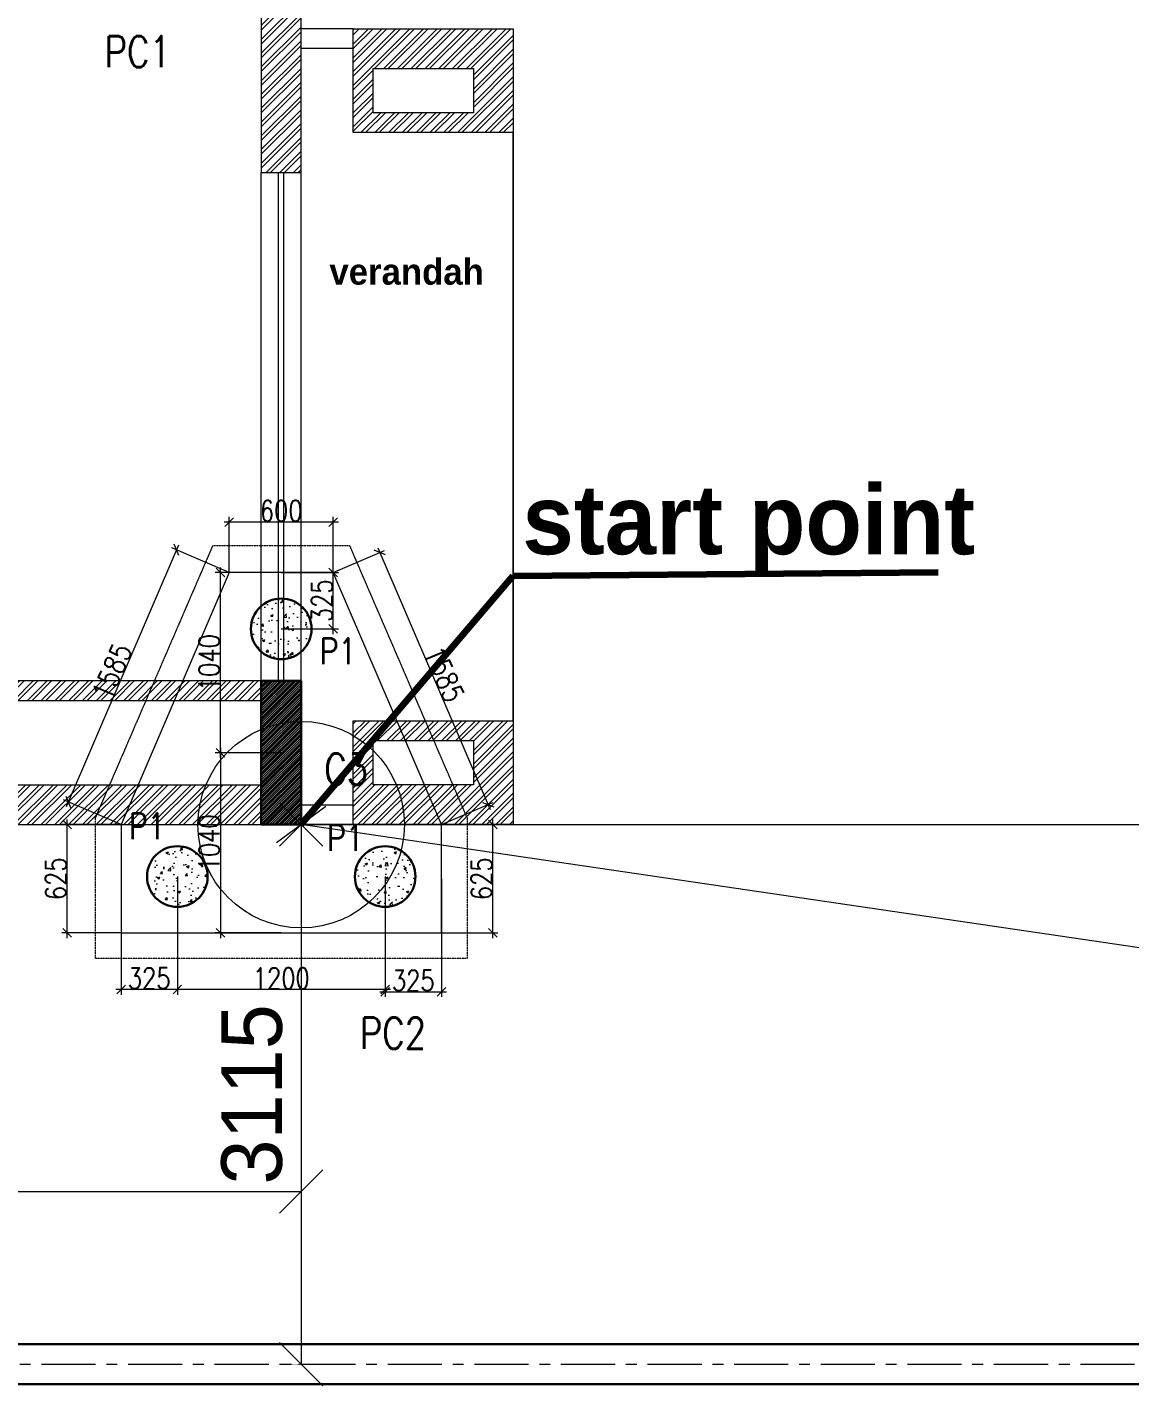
# Model space of a CAD drawing. Header units: metres. Extents: x 5205117 to 5948571, y 646915 to 1143748.
# Drawn here: x 5629688 to 5636055, y 790800 to 798644 of the extents above; entities that cross this region are included whole.
import ezdxf

# ---------------------------------------------------------------- set-up
doc = ezdxf.new("R2010")
doc.units = ezdxf.units.M
doc.header["$MEASUREMENT"] = 0
doc.header["$PDMODE"] = 35
doc.header["$PDSIZE"] = 10
for name, pattern in [('CENTER', [2, 1.25, -0.25, 0.25, -0.25]), ('DASHED', [0.75, 0.5, -0.25]), ('DOT2', [0.125, 0, -0.125]), ('HIDDEN', [0.375, 0.25, -0.125])]:
    doc.linetypes.add(name, pattern=pattern)
doc.layers.get('0').update_dxf_attribs({"color": 1, "linetype": 'DASHED', "lineweight": 30})
for name, color, linetype, lineweight in [('A-Center line', 1, 'CENTER', 9), ('dim start point', 10, 'Continuous', 0), ('plot 5', 7, 'Continuous', 30), ('S-COLUMN & WALL', 5, 'Continuous', 30), ('S-COLUMN_H', 250, 'Continuous', 0), ('S-FOUND-EXCAVATION', 253, 'HIDDEN', 0), ('S-FOUND-FOOTING', 7, 'Continuous', 15), ('S-PILE', 96, 'Continuous', 30), ('S-TEXT', 7, 'Continuous', 0), ('S-TEXT COL.', 1, 'Continuous', 0), ('S-TEXT PILE', 7, 'Continuous', 0)]:
    doc.layers.add(name, color=color, linetype=linetype, lineweight=lineweight)
doc.layers.add('A-GF', color=8, linetype='Continuous', lineweight=0, transparency=0.5)
doc.styles.add('C-ROOM', font='arial.ttf')
doc.styles.add('CENTURY GOTHIC', font='GOTHIC.TTF')
doc.styles.add('MtXpl_Century_Gothic', font='GOTHICB.TTF')
doc.styles.add('SETU 1', font='romans.shx', dxfattribs={"width": 0.8})
doc.styles.get("Standard").update_dxf_attribs({"font": 'GOTHIC.TTF'})
doc.dimstyles.new('A-DIM 100', dxfattribs={"dimscale": 100, "dimtxt": 2.5, "dimasz": 1.5, "dimexe": 1, "dimexo": 1, "dimgap": 0.5, "dimtad": 1, "dimdec": 0, "dimrnd": 5, "dimzin": 3, "dimdsep": 46, "dimtxsty": 'C-ROOM', "dimblk1": 'ARCHTICK', "dimblk2": 'ARCHTICK', "dimsah": 1, "dimcen": 1.5, "dimdle": 1, "dimclrd": 256, "dimclre": 256, "dimclrt": 256, "dimadec": 0, "dimazin": 0, "dimtfac": 0.6, "dimtdec": 0, "dimtofl": 0, "dimtmove": 1, "dimatfit": 3, "dimfxl": 1, "dimtolj": 1, "dimtzin": 0, "dimlwd": -1, "dimlwe": -1, "dimarcsym": 0})
doc.dimstyles.get("Standard").update_dxf_attribs({"dimtxt": 2, "dimasz": 1, "dimexe": 0, "dimexo": 0, "dimgap": 0.1, "dimtad": 1, "dimdsep": 46, "dimtxsty": 'Standard', "dimblk": 'OBLIQUE', "dimcen": 0.1, "dimclrd": 256, "dimclre": 256, "dimclrt": 256, "dimadec": 0, "dimazin": 0, "dimtfac": 1, "dimtofl": 0, "dimtmove": 1, "dimatfit": 2, "dimldrblk": 'OPEN90', "dimfxl": 1, "dimtolj": 1, "dimtzin": 0, "dimlwd": -1, "dimlwe": -1, "dimarcsym": 0})

# ---------------------------------------------------------------- blocks, each defined once
blk = doc.blocks.new('P2')
at = {"layer": 'S-PILE', "lineweight": 0}
h = blk.add_hatch(dxfattribs=at)
h.set_pattern_fill('AR-CONC', color=256, scale=20)
h.set_pattern_definition([(49.99999999999999, (0, 0), (143.4520365201507, -12.55042699651902), [15, -165]), (355, (0, 0), (-27.7502667226, 150.4384267400024), [12, -132]), (100.45144446, (11.9543362, -1.0458688), (115.7017693454224, 137.8879981937259), [12.7480384, -140.2284224]), (46.18420000000001, (0, 40), (213.4482661343145, -33.10385615861531), [22.5, -247.5]), (96.63563549, (17.787349, 37.2413386), (186.9323891348457, 194.8237201549101), [19.1220684, -210.342752]), (351.1841639899999, (0, 40), (186.9323890109546, 194.823720053998), [18, -198.0000002]), (21, (20, 30), (119.3814104236923, -80.52377813306776), [15, -165]), (326.0000000000001, (20, 30), (48.66306638431634, 145.0300090093706), [12, -132]), (71.45144474, (29.9484508, 23.2896852), (168.0444753459942, 64.50623056127077), [12.748038, -140.2284224]), (37.50000000000001, (0, 0), (2.431971063458134, 66.5787707662623), [0, -130.4, 0, -134, 0, -132.5]), (7.499999999999999, (0, 0), (52.61390748842972, 78.88234237647205), [0, -76.39999999999999, 0, -127.4, 0, -50.5]), (327.5, (-44.6, 0), (106.7644872344818, -4.510974346875951), [0, -50, 0, -156, 0, -207]), (317.5, (-64.6, 0), (116.6372338684772, 20.02099646646354), [0, -65, 0, -103.6, 0, -147])])
edge = h.paths.add_edge_path()
edge.add_arc((0, 0), 175, 0, 360)
at = {"layer": 'S-PILE'}
blk.add_circle((0, 0), 175, dxfattribs=at)
blk = doc.blocks.new('_Oblique')
at = {"color": 0, "linetype": 'ByBlock', "lineweight": -2}
blk.add_line((-0.5, -0.5), (0.5, 0.5), dxfattribs=at)
blk = doc.blocks.new('*D700')
at = {"layer": 'Defpoints', "color": 0, "transparency": 16777216}
for p in [(5630855.129804613, 795495.2669241324), (5629925.324288145, 794171.0484765598), (5630230.129791318, 794040.1305458557)]:
    blk.add_point(p, dxfattribs=at)
at = {"layer": 'S-TEXT', "transparency": 16777216}
blk.add_line((5630562.163803978, 795653.7497995973), (5629913.484785607, 794143.4835317989), dxfattribs=at)
at = {"layer": 'S-TEXT', "color": 9, "transparency": 16777216}
for p, q in [((5630855.129804613, 795495.2669241324), (5630522.759356679, 795638.0243573729)), ((5630230.129791318, 794040.1305458557), (5629897.759343384, 794182.8879790967))]:
    blk.add_line(p, q, dxfattribs=at)
at = {"layer": 'S-TEXT', "transparency": 16777216, "xscale": 50, "yscale": 50, "zscale": 50}
for p, rotation in [((5630550.32430144, 795626.184854836), 66.75584747841552), ((5629925.324288145, 794171.0484765598), 246.7558474784155)]:
    blk.add_blockref('_Oblique', p, dxfattribs=dict(at, rotation=rotation))
at = {"layer": 'S-TEXT', "color": 0, "lineweight": 0, "transparency": 16777216, "insert": (5630178.10024781, 794924.2689211946), "char_height": 120, "attachment_point": 5, "rotation": 66.75584747841549, "style": 'SETU 1'}
blk.add_mtext('\\A1;1585', dxfattribs=at)
blk = doc.blocks.new('*D701')
at = {"layer": 'Defpoints', "color": 0, "transparency": 16777216}
for p in [(5631455.129804613, 795495.2669241328), (5632349.618221135, 794155.8793289722), (5632080.129791317, 794040.130545856)]:
    blk.add_point(p, dxfattribs=at)
at = {"layer": 'S-TEXT', "color": 9, "transparency": 16777216}
for p, q in [((5631455.129804613, 795495.2669241328), (5631752.183179375, 795622.8552093601)), ((5632080.129791317, 794040.130545856), (5632377.183166079, 794167.7188310837))]:
    blk.add_line(p, q, dxfattribs=at)
at = {"layer": 'S-TEXT', "transparency": 16777216}
blk.add_line((5631712.778732318, 795638.5806521922), (5632361.457723246, 794128.3143840285), dxfattribs=at)
at = {"layer": 'S-TEXT', "transparency": 16777216, "xscale": 50, "yscale": 50, "zscale": 50}
for p, rotation in [((5631724.61823443, 795611.0157072486), 113.2441516376042), ((5632349.618221135, 794155.8793289722), 293.2441516376043)]:
    blk.add_blockref('_Oblique', p, dxfattribs=dict(at, rotation=rotation))
at = {"layer": 'S-TEXT', "color": 0, "lineweight": 0, "transparency": 16777216, "insert": (5632096.842275161, 794909.0997726847), "char_height": 120, "attachment_point": 5, "rotation": 293.2441516376042, "style": 'SETU 1'}
blk.add_mtext('\\A1;1585', dxfattribs=at)
blk = doc.blocks.new('*D702')
at = {"layer": 'Defpoints', "color": 0, "transparency": 16777216}
for p in [(5630855.129804614, 795787.3277162912), (5630855.129804614, 795495.2669241325), (5631455.129804613, 795495.2669241325)]:
    blk.add_point(p, dxfattribs=at)
at = {"layer": 'S-TEXT', "transparency": 16777216}
blk.add_line((5631485.129804613, 795787.3277162912), (5630825.129804614, 795787.3277162912), dxfattribs=at)
at = {"layer": 'S-TEXT', "color": 9, "transparency": 16777216}
for p, q in [((5630855.129804614, 795495.2669241325), (5630855.129804614, 795817.3277162912)), ((5631455.129804613, 795495.2669241325), (5631455.129804613, 795817.3277162912))]:
    blk.add_line(p, q, dxfattribs=at)
at = {"layer": 'S-TEXT', "transparency": 16777216, "xscale": 50, "yscale": 50, "zscale": 50, "rotation": 180}
blk.add_blockref('_Oblique', (5630855.129804614, 795787.3277162912), dxfattribs=at)
at = {"layer": 'S-TEXT', "transparency": 16777216, "xscale": 50, "yscale": 50, "zscale": 50}
blk.add_blockref('_Oblique', (5631455.129804613, 795787.3277162912), dxfattribs=at)
at = {"layer": 'S-TEXT', "color": 0, "lineweight": 0, "transparency": 16777216, "insert": (5631155.129804613, 795852.3277162912), "char_height": 120, "attachment_point": 5, "style": 'SETU 1'}
blk.add_mtext('\\A1;600', dxfattribs=at)
blk = doc.blocks.new('*D652')
at = {"layer": 'Defpoints', "color": 0, "transparency": 16777216}
for p in [(5630555.129799467, 793740.266924133), (5631755.129799467, 793740.2669241325), (5630555.129799467, 793087.9273610696)]:
    blk.add_point(p, dxfattribs=at)
at = {"layer": 'S-TEXT', "color": 9, "transparency": 16777216}
for p, q in [((5630555.129799467, 793740.266924133), (5630555.129799467, 793057.9273610696)), ((5631755.129799467, 793740.2669241325), (5631755.129799467, 793057.9273610691))]:
    blk.add_line(p, q, dxfattribs=at)
at = {"layer": 'S-TEXT', "transparency": 16777216}
blk.add_line((5631785.129799467, 793087.9273610691), (5630525.129799467, 793087.9273610697), dxfattribs=at)
at = {"layer": 'S-TEXT', "transparency": 16777216, "xscale": 50, "yscale": 50, "zscale": 50}
for p, rotation in [((5630555.129799467, 793087.9273610696), 179.9999999999777), ((5631755.129799467, 793087.9273610691), 359.9999999999778)]:
    blk.add_blockref('_Oblique', p, dxfattribs=dict(at, rotation=rotation))
at = {"layer": 'S-TEXT', "color": 0, "lineweight": 0, "transparency": 16777216, "insert": (5631155.129799467, 793152.9273610694), "char_height": 120, "attachment_point": 5, "style": 'SETU 1'}
blk.add_mtext('\\A1;1200', dxfattribs=at)
blk = doc.blocks.new('*D703')
at = {"layer": 'Defpoints', "color": 0, "transparency": 16777216}
for p in [(5632080.129791319, 794040.1305458568), (5632376.445103521, 794040.1305458568), (5632080.129791319, 793415.1304975617)]:
    blk.add_point(p, dxfattribs=at)
at = {"layer": 'S-TEXT', "transparency": 16777216}
blk.add_line((5632376.445103521, 793385.1304975617), (5632376.445103521, 794070.1305458568), dxfattribs=at)
at = {"layer": 'S-TEXT', "color": 9, "transparency": 16777216}
for p, q in [((5632080.129791319, 794040.1305458568), (5632406.445103521, 794040.1305458568)), ((5632080.129791319, 793415.1304975617), (5632406.445103521, 793415.1304975617))]:
    blk.add_line(p, q, dxfattribs=at)
at = {"layer": 'S-TEXT', "transparency": 16777216, "xscale": 50, "yscale": 50, "zscale": 50}
for p, rotation in [((5632376.445103521, 794040.1305458568), 90), ((5632376.445103521, 793415.1304975617), 270)]:
    blk.add_blockref('_Oblique', p, dxfattribs=dict(at, rotation=rotation))
at = {"layer": 'S-TEXT', "color": 0, "lineweight": 0, "transparency": 16777216, "insert": (5632311.44510352, 793727.6305217074), "char_height": 120, "attachment_point": 5, "rotation": 90, "style": 'SETU 1'}
blk.add_mtext('\\A1;625', dxfattribs=at)
blk = doc.blocks.new('*D704')
at = {"layer": 'Defpoints', "color": 0, "transparency": 16777216}
for p in [(5629918.849317404, 794040.1305458568), (5630230.129791319, 794040.1305458568), (5630230.129791319, 793415.1304975617)]:
    blk.add_point(p, dxfattribs=at)
at = {"layer": 'S-TEXT', "transparency": 16777216}
blk.add_line((5629918.849317404, 793385.1304975617), (5629918.849317404, 794070.1305458568), dxfattribs=at)
at = {"layer": 'S-TEXT', "color": 9, "transparency": 16777216}
for p, q in [((5630230.129791319, 794040.1305458568), (5629888.849317404, 794040.1305458568)), ((5630230.129791319, 793415.1304975617), (5629888.849317404, 793415.1304975617))]:
    blk.add_line(p, q, dxfattribs=at)
at = {"layer": 'S-TEXT', "transparency": 16777216, "xscale": 50, "yscale": 50, "zscale": 50}
for p, rotation in [((5629918.849317404, 794040.1305458568), 90), ((5629918.849317404, 793415.1304975617), 270)]:
    blk.add_blockref('_Oblique', p, dxfattribs=dict(at, rotation=rotation))
at = {"layer": 'S-TEXT', "color": 0, "lineweight": 0, "transparency": 16777216, "insert": (5629853.849317404, 793727.6305217074), "char_height": 120, "attachment_point": 5, "rotation": 90, "style": 'SETU 1'}
blk.add_mtext('\\A1;625', dxfattribs=at)
blk = doc.blocks.new('*D705')
at = {"layer": 'Defpoints', "color": 0, "transparency": 16777216}
for p in [(5631155.129804613, 794455.266924133), (5630804.452125562, 793415.1304975617), (5631155.129791319, 793415.1304975617)]:
    blk.add_point(p, dxfattribs=at)
at = {"layer": 'S-TEXT', "color": 9, "transparency": 16777216}
for p, q in [((5631155.129804613, 794455.266924133), (5630774.452125562, 794455.266924133)), ((5631155.129791319, 793415.1304975617), (5630774.452125562, 793415.1304975617))]:
    blk.add_line(p, q, dxfattribs=at)
at = {"layer": 'S-TEXT', "transparency": 16777216}
blk.add_line((5630804.452125562, 794485.266924133), (5630804.452125562, 793385.1304975617), dxfattribs=at)
at = {"layer": 'S-TEXT', "transparency": 16777216, "xscale": 50, "yscale": 50, "zscale": 50}
for p, rotation in [((5630804.452125562, 794455.266924133), 90), ((5630804.452125562, 793415.1304975617), 270)]:
    blk.add_blockref('_Oblique', p, dxfattribs=dict(at, rotation=rotation))
at = {"layer": 'S-TEXT', "color": 0, "lineweight": 0, "transparency": 16777216, "insert": (5630739.452125561, 793935.1987108454), "char_height": 120, "attachment_point": 5, "rotation": 90, "style": 'SETU 1'}
blk.add_mtext('\\A1;1040', dxfattribs=at)
blk = doc.blocks.new('*D706')
at = {"layer": 'Defpoints', "color": 0, "transparency": 16777216}
for p in [(5630804.452125561, 795495.266924133), (5631155.129804615, 795495.266924133), (5631155.129804613, 794455.266924133)]:
    blk.add_point(p, dxfattribs=at)
at = {"layer": 'S-TEXT', "color": 9, "transparency": 16777216}
for p, q in [((5631155.129804615, 795495.266924133), (5630774.452125561, 795495.266924133)), ((5631155.129804613, 794455.266924133), (5630774.452125561, 794455.266924133))]:
    blk.add_line(p, q, dxfattribs=at)
at = {"layer": 'S-TEXT', "transparency": 16777216}
blk.add_line((5630804.452125561, 794425.266924133), (5630804.452125561, 795525.266924133), dxfattribs=at)
at = {"layer": 'S-TEXT', "transparency": 16777216, "xscale": 50, "yscale": 50, "zscale": 50}
for p, rotation in [((5630804.452125561, 795495.266924133), 90), ((5630804.452125561, 794455.266924133), 270)]:
    blk.add_blockref('_Oblique', p, dxfattribs=dict(at, rotation=rotation))
at = {"layer": 'S-TEXT', "color": 0, "lineweight": 0, "transparency": 16777216, "insert": (5630739.45212556, 794975.2669241311), "char_height": 120, "attachment_point": 5, "rotation": 90, "style": 'SETU 1'}
blk.add_mtext('\\A1;1040', dxfattribs=at)
blk = doc.blocks.new('*D653')
at = {"layer": 'Defpoints', "color": 0, "transparency": 16777216}
for p in [(5631755.129799467, 793740.2669241325), (5632080.129791318, 793727.7726075663), (5632080.129791318, 793075.4330445062)]:
    blk.add_point(p, dxfattribs=at)
at = {"layer": 'S-TEXT', "color": 9, "transparency": 16777216}
for p, q in [((5631755.129799467, 793740.2669241325), (5631755.129799467, 793045.4330445062)), ((5632080.129791318, 793727.7726075663), (5632080.129791318, 793045.4330445062))]:
    blk.add_line(p, q, dxfattribs=at)
at = {"layer": 'S-TEXT', "transparency": 16777216}
blk.add_line((5631725.129799467, 793075.4330445062), (5632110.129791318, 793075.4330445062), dxfattribs=at)
at = {"layer": 'S-TEXT', "transparency": 16777216, "xscale": 50, "yscale": 50, "zscale": 50, "rotation": 180}
blk.add_blockref('_Oblique', (5631755.129799467, 793075.4330445062), dxfattribs=at)
at = {"layer": 'S-TEXT', "transparency": 16777216, "xscale": 50, "yscale": 50, "zscale": 50}
blk.add_blockref('_Oblique', (5632080.129791318, 793075.4330445062), dxfattribs=at)
at = {"layer": 'S-TEXT', "color": 0, "lineweight": 0, "transparency": 16777216, "insert": (5631917.629795392, 793140.4330445062), "char_height": 120, "attachment_point": 5, "style": 'SETU 1'}
blk.add_mtext('\\A1;325', dxfattribs=at)
blk = doc.blocks.new('*D641')
at = {"layer": 'Defpoints', "color": 0, "transparency": 16777216}
for p in [(5630230.12981791, 793740.2669241325), (5630555.129809761, 793740.2669241325), (5630230.12981791, 793087.9273610752)]:
    blk.add_point(p, dxfattribs=at)
at = {"layer": 'S-TEXT', "color": 9, "transparency": 16777216}
for p, q in [((5630230.12981791, 793740.2669241325), (5630230.12981791, 793057.9273610752)), ((5630555.129809761, 793740.2669241325), (5630555.129809761, 793057.9273610752))]:
    blk.add_line(p, q, dxfattribs=at)
at = {"layer": 'S-TEXT', "transparency": 16777216}
blk.add_line((5630585.129809761, 793087.9273610752), (5630200.12981791, 793087.9273610752), dxfattribs=at)
at = {"layer": 'S-TEXT', "transparency": 16777216, "xscale": 50, "yscale": 50, "zscale": 50, "rotation": 180}
blk.add_blockref('_Oblique', (5630230.12981791, 793087.9273610752), dxfattribs=at)
at = {"layer": 'S-TEXT', "transparency": 16777216, "xscale": 50, "yscale": 50, "zscale": 50}
blk.add_blockref('_Oblique', (5630555.129809761, 793087.9273610752), dxfattribs=at)
at = {"layer": 'S-TEXT', "color": 0, "lineweight": 0, "transparency": 16777216, "insert": (5630392.629813836, 793152.9273610752), "char_height": 120, "attachment_point": 5, "style": 'SETU 1'}
blk.add_mtext('\\A1;325', dxfattribs=at)
blk = doc.blocks.new('*D654')
at = {"layer": 'Defpoints', "color": 0, "transparency": 16777216}
for p in [(5631155.129804616, 795495.266924133), (5631455.129804613, 795495.266924133), (5631155.129804615, 795170.266924133)]:
    blk.add_point(p, dxfattribs=at)
at = {"layer": 'S-TEXT', "color": 9, "transparency": 16777216}
for p, q in [((5631155.129804616, 795495.266924133), (5631485.129804613, 795495.266924133)), ((5631155.129804615, 795170.266924133), (5631485.129804613, 795170.266924133))]:
    blk.add_line(p, q, dxfattribs=at)
at = {"layer": 'S-TEXT', "transparency": 16777216}
blk.add_line((5631455.129804613, 795140.266924133), (5631455.129804613, 795525.266924133), dxfattribs=at)
at = {"layer": 'S-TEXT', "transparency": 16777216, "xscale": 50, "yscale": 50, "zscale": 50}
for p, rotation in [((5631455.129804613, 795495.266924133), 90), ((5631455.129804613, 795170.266924133), 270)]:
    blk.add_blockref('_Oblique', p, dxfattribs=dict(at, rotation=rotation))
at = {"layer": 'S-TEXT', "color": 0, "lineweight": 0, "transparency": 16777216, "insert": (5631390.129804612, 795332.7669241311), "char_height": 120, "attachment_point": 5, "rotation": 90, "style": 'SETU 1'}
blk.add_mtext('\\A1;325', dxfattribs=at)
blk = doc.blocks.new('*D710')
at = {"layer": 'Defpoints', "color": 0, "ltscale": 5, "transparency": 16777216}
for p in [(5631270.129804613, 794040.2669088678), (5631270.129804613, 794040.2669088678), (5652458.086503497, 790925.2669088679)]:
    blk.add_point(p, dxfattribs=at)
at = {"layer": 'dim start point', "color": 1, "ltscale": 5, "transparency": 16777216}
blk.add_line((5652458.086503497, 790925.2669088679), (5631270.129804613, 794040.2669088678), dxfattribs=at)
at = {"layer": 'dim start point', "color": 1, "ltscale": 5, "transparency": 16777216, "xscale": 250, "yscale": 250, "zscale": 250}
for p, rotation in [((5631270.129804613, 794040.2669088678), 171.6364325559387), ((5652458.086503497, 790925.2669088679), 351.6364325559387)]:
    blk.add_blockref('_Oblique', p, dxfattribs=dict(at, rotation=rotation))
at = {"layer": 'dim start point', "color": 1, "ltscale": 5, "transparency": 16777216, "insert": (5641905.388499926, 792763.552199667), "char_height": 350, "attachment_point": 5, "rotation": 351.6364325559387}
blk.add_mtext('\\A1;21416', dxfattribs=at)
blk = doc.blocks.new('_Open90')
at = {"color": 0, "linetype": 'ByBlock', "lineweight": -2}
for p, q in [((-0.5, 0.5), (0, 0)), ((0, 0), (-1, 0)), ((0, 0), (-0.5, -0.5))]:
    blk.add_line(p, q, dxfattribs=at)
blk = doc.blocks.new('*D711')
at = {"layer": 'Defpoints', "color": 0, "ltscale": 5, "transparency": 16777216}
for p in [(5631270.129804613, 794155.2669088679), (5652458.086503496, 794155.266908875), (5652458.086503496, 794040.2669088679)]:
    blk.add_point(p, dxfattribs=at)
at = {"layer": 'dim start point', "linetype": 'DOT2', "ltscale": 5, "transparency": 16777216}
for p, q in [((5631270.129804613, 794155.2669088679), (5631270.129804613, 794040.2669088679)), ((5652458.086503496, 794155.266908875), (5652458.086503496, 794040.2669088679))]:
    blk.add_line(p, q, dxfattribs=at)
at = {"layer": 'dim start point', "color": 1, "ltscale": 5, "transparency": 16777216}
blk.add_line((5631270.129804613, 794040.2669088679), (5652458.086503496, 794040.2669088679), dxfattribs=at)
at = {"layer": 'dim start point', "color": 1, "ltscale": 5, "transparency": 16777216, "xscale": 250, "yscale": 250, "zscale": 250, "rotation": 180}
blk.add_blockref('_Oblique', (5631270.129804613, 794040.2669088679), dxfattribs=at)
at = {"layer": 'dim start point', "color": 1, "ltscale": 5, "transparency": 16777216, "xscale": 250, "yscale": 250, "zscale": 250}
blk.add_blockref('_Oblique', (5652458.086503496, 794040.2669088679), dxfattribs=at)
at = {"layer": 'dim start point', "color": 1, "ltscale": 5, "transparency": 16777216, "insert": (5641864.108154055, 794324.0704438781), "char_height": 350, "attachment_point": 5}
blk.add_mtext('\\A1;21188', dxfattribs=at)
blk = doc.blocks.new('*D712')
at = {"layer": 'Defpoints', "color": 0, "ltscale": 5, "transparency": 16777216}
for p in [(5631155.129804615, 794040.2669088683), (5631155.129804615, 790925.2669088684), (5631270.129804616, 790925.2669088684)]:
    blk.add_point(p, dxfattribs=at)
at = {"layer": 'dim start point', "linetype": 'DOT2', "ltscale": 5, "transparency": 16777216}
for p, q in [((5631155.129804615, 794040.2669088683), (5631270.129804616, 794040.2669088683)), ((5631155.129804615, 790925.2669088684), (5631270.129804616, 790925.2669088684))]:
    blk.add_line(p, q, dxfattribs=at)
at = {"layer": 'dim start point', "color": 1, "ltscale": 5, "transparency": 16777216}
blk.add_line((5631270.129804616, 794040.2669088683), (5631270.129804616, 790925.2669088684), dxfattribs=at)
at = {"layer": 'dim start point', "color": 1, "ltscale": 5, "transparency": 16777216, "xscale": 250, "yscale": 250, "zscale": 250}
for p, rotation in [((5631270.129804616, 794040.2669088683), 90), ((5631270.129804616, 790925.2669088684), 270)]:
    blk.add_blockref('_Oblique', p, dxfattribs=dict(at, rotation=rotation))
at = {"layer": 'dim start point', "color": 1, "ltscale": 5, "transparency": 16777216, "insert": (5630986.326269605, 792482.7669088665), "char_height": 350, "attachment_point": 5, "rotation": 90}
blk.add_mtext('\\A1;3115', dxfattribs=at)
blk = doc.blocks.new('*D722')
at = {"layer": 'Defpoints', "color": 0, "ltscale": 5, "transparency": 16777216}
for p in [(5631270.129804616, 792363.9816105036), (5613055.129804617, 792140.1274397526), (5631270.129804616, 791922.4597253754)]:
    blk.add_point(p, dxfattribs=at)
at = {"layer": 'dim start point', "linetype": 'DOT2', "ltscale": 5, "transparency": 16777216}
for p, q in [((5631270.129804616, 792363.9816105036), (5631270.129804616, 791922.4597253754)), ((5613055.129804617, 792140.1274397526), (5613055.129804617, 791922.4597253754))]:
    blk.add_line(p, q, dxfattribs=at)
at = {"layer": 'dim start point', "color": 1, "ltscale": 5, "transparency": 16777216}
blk.add_line((5613055.129804617, 791922.4597253754), (5631270.129804616, 791922.4597253754), dxfattribs=at)
at = {"layer": 'dim start point', "color": 1, "ltscale": 5, "transparency": 16777216, "xscale": 250, "yscale": 250, "zscale": 250, "rotation": 180}
blk.add_blockref('_Oblique', (5613055.129804617, 791922.4597253754), dxfattribs=at)
at = {"layer": 'dim start point', "color": 1, "ltscale": 5, "transparency": 16777216, "xscale": 250, "yscale": 250, "zscale": 250}
blk.add_blockref('_Oblique', (5631270.129804616, 791922.4597253754), dxfattribs=at)
at = {"layer": 'dim start point', "color": 1, "ltscale": 5, "transparency": 16777216, "insert": (5622162.629804617, 792206.2632603856), "char_height": 350, "attachment_point": 5}
blk.add_mtext('\\A1;18215', dxfattribs=at)

msp = doc.modelspace()

# ---------------------------------------------------------------- hatches: boundary and pattern name
at = {"layer": 'A-GF', "ltscale": 5}
h = msp.add_hatch(dxfattribs=at)
h.set_pattern_fill('ANSI32', color=256, scale=150)
h.set_pattern_definition([(45.00000000000003, (2167256.310370587, 417492.5538068599), (-39.77475644174334, 39.77475644174326), []), (45.00000000000003, (2167282.826874837, 417492.5538068599), (-39.77475644174334, 39.77475644174326), [])])
h.paths.add_polyline_path([(5618810.129804613, 794270.2669088679), (5618810.129804613, 798860.2669088679), (5618580.129804613, 798860.2669088679), (5618580.129804613, 796260.2669088679), (5614885.129804613, 796260.2669088679), (5614885.129804613, 796145.2669088679), (5617450.129804613, 796145.2669088679), (5617450.129804613, 796030.2669088679), (5618580.129804613, 796030.266908868), (5618580.129804613, 794270.2669088679), (5617680.129804613, 794270.2669088679), (5617680.129804613, 794880.2669088679), (5617450.129804613, 794880.2669088679), (5617450.129804613, 794270.2669088679), (5615000.129804613, 794270.2669088679), (5615000.129804613, 795295.2669088679), (5614885.129804613, 795295.2669088679), (5614885.129804613, 794270.2669088679), (5613285.129804613, 794270.2669088679), (5613285.129804613, 796145.2669088679), (5613885.129804613, 796145.2669088679), (5613885.129804613, 796260.2669088679), (5613055.129804613, 796260.2669088679), (5613055.129804613, 794040.2669088679), (5621890.129804613, 794040.2669088679), (5621890.129804613, 798335.2669088679), (5621660.129804613, 798335.2669088679), (5621660.129804613, 794270.2669088679)])
h.paths.add_polyline_path([(5631040.129804613, 794755.2669088679), (5628120.129804613, 794755.2669088679), (5628120.129804613, 794270.2669088679), (5631040.129804613, 794270.2669088679)], flags=16)
h.paths.add_polyline_path([(5627890.129804613, 794040.2669088679), (5631270.129804613, 794040.2669088679), (5631270.129804613, 794870.2669088679), (5627890.129804613, 794870.2669088679)])
h.paths.add_polyline_path([(5632265.129804613, 794525.2669088679), (5632265.129804613, 794270.2669088679), (5631685.129804613, 794270.2669088679), (5631685.129804613, 794525.2669088679)], flags=16)
h.paths.add_polyline_path([(5631570.129804613, 794040.2669088679), (5631570.129804613, 794640.2669088679), (5632495.129804613, 794640.2669088679), (5632495.129804613, 794040.2669088679)])
h.paths.add_polyline_path([(5631685.129804613, 798150.2669088679), (5631685.129804613, 798405.2669088679), (5632265.129804613, 798405.2669088679), (5632265.129804613, 798150.2669088679)], flags=16)
h.paths.add_polyline_path([(5632495.129804613, 798635.2669088679), (5632495.129804613, 798035.2669088679), (5631570.129804613, 798035.2669088679), (5631570.129804613, 798635.2669088679)], flags=17)
h.paths.add_polyline_path([(5631040.129804613, 800090.2669088679), (5631040.129804613, 797805.2669088679), (5631270.129804613, 797805.2669088679), (5631270.129804613, 799860.2669088679), (5634225.129804613, 799860.2669088679), (5634225.129804613, 800460.2669088679), (5633510.129804613, 800460.2669088679), (5633510.129804613, 800090.2669088679)])
h.paths.add_polyline_path([(5633995.129804613, 800345.2669088679), (5633625.129804613, 800345.2669088679), (5633625.129804613, 800090.2669088679), (5633995.129804613, 800090.2669088679)], flags=16)
h.paths.add_polyline_path([(5629720.129804613, 803910.2669088679), (5629720.12980461, 805840.2669088676), (5629835.12980461, 805840.2669088676), (5629835.129804613, 804025.2669088679), (5631880.129804613, 804025.2669088679), (5631880.129804613, 805940.2669088679), (5631995.129804613, 805940.2669088679), (5631995.129804613, 805365.2669088679), (5633995.129804613, 805365.2669088679), (5633995.129804613, 806740.2669088679), (5631157.629804613, 806740.2669088679), (5631157.629804613, 806970.2669088679), (5634225.129804613, 806970.2669088679), (5634225.129804613, 803540.2669088676), (5633510.129804613, 803540.2669088676), (5633510.129804613, 803910.2669088679), (5632795.129804613, 803910.2669088679), (5632795.129804613, 804025.2669088679), (5633995.129804613, 804025.2669088679), (5633995.129804613, 805250.2669088679), (5631995.129804613, 805250.2669088679), (5631995.129804613, 803910.2669088679)])
h.paths.add_polyline_path([(5633995.129804613, 803655.2669088676), (5633625.129804613, 803655.2669088676), (5633625.129804613, 803910.2669088676), (5633995.129804613, 803910.2669088676)], flags=16)
h.paths.add_polyline_path([(5621060.129804613, 799860.2669088679), (5621890.129804613, 799860.2669088679), (5621890.129804613, 801490.2669088679), (5621060.129804613, 801490.2669088679)])
h.paths.add_polyline_path([(5621060.129804613, 803105.2669088679), (5621060.129804613, 802990.2669088679), (5621890.129804613, 802990.2669088679), (5621890.129804613, 806970.2669088679), (5618580.129804613, 806970.2669088679), (5618580.129804613, 802990.2669088679), (5620160.129804613, 802990.2669088679), (5620160.129804613, 803105.2669088679), (5618695.129804613, 803105.2669088679), (5618695.129804613, 806740.2669088679), (5621660.129804613, 806740.2669088679), (5621660.129804613, 805100.2669088679), (5620045.129804613, 805100.2669088679), (5620045.129804613, 804005.2669088679), (5620160.129804613, 804005.2669088679), (5620160.129804613, 804985.2669088679), (5621660.129804613, 804985.2669088679), (5621660.129804613, 803105.2669088679)])
h.paths.add_polyline_path([(5621290.129804613, 801260.2669088679), (5621775.129804613, 801260.2669088679), (5621775.129804613, 800090.2669088679), (5621290.129804613, 800090.2669088679)], flags=16)
h.paths.add_polyline_path([(5616385.129804613, 803105.2669088679), (5616640.129804613, 803105.2669088679), (5616640.129804613, 803910.2669088676), (5616385.129804613, 803910.2669088676)], flags=16)
h.paths.add_polyline_path([(5616755.129804613, 801490.2669088679), (5616755.129804613, 800890.2669088679), (5616155.129804613, 800890.2669088679), (5616155.129804613, 804140.2669088676), (5616755.129804613, 804140.2669088676), (5616755.129804613, 802990.2669088679), (5616385.129804613, 802990.2669088679), (5616385.129804613, 801490.2669088679)])
h.paths.add_polyline_path([(5616385.129804613, 801260.2669088679), (5616385.129804613, 801005.2669088679), (5616640.129804613, 801005.2669088679), (5616640.129804613, 801260.2669088679)], flags=16)
h.paths.add_polyline_path([(5618810.129804613, 801490.2669088679), (5618810.129804613, 799860.2669088679), (5613885.129804613, 799860.2669088679), (5613885.129804613, 799490.2669088679), (5613055.129804613, 799490.2669088679), (5613055.129804613, 800090.2669088679), (5618580.129804613, 800090.2669088679), (5618580.129804613, 801490.2669088679)])
h.paths.add_polyline_path([(5613655.129804613, 799605.2669088679), (5613285.129804613, 799605.2669088679), (5613285.129804613, 799860.2669088679), (5613655.129804613, 799860.2669088679)], flags=16)
h.paths.add_polyline_path([(5619935.129804613, 798335.2669088679), (5619935.129804613, 795370.2669088679), (5620535.129804613, 795370.2669088679), (5620535.129804613, 798335.2669088679)], flags=17)
h.paths.add_polyline_path([(5620050.129804613, 798105.2669088679), (5620050.129804613, 795600.2669088679), (5620420.129804613, 795600.2669088679), (5620420.129804613, 798105.2669088679)], flags=16)
h.paths.add_polyline_path([(5628720.129804613, 800090.2669088682), (5628120.129804613, 800090.2669088676), (5628120.129804613, 803910.2669088679), (5628720.129804613, 803910.2669088679), (5628720.129804613, 804140.2669088679), (5628120.129804613, 804140.266908868), (5628120.129804613, 806740.2669088679), (5628720.129804613, 806740.2669088679), (5628720.129804613, 806970.2669088679), (5627890.129804613, 806970.2669088679), (5627890.129804613, 799860.2669088674), (5628720.129804613, 799860.2669088682)])
h.paths.add_polyline_path([(5630557.629804613, 806970.2669088676), (5629720.129804613, 806970.2669088676), (5629720.129804613, 806740.2669088683), (5630557.629804613, 806740.2669088683)], flags=17)
at = {"layer": 'A-GF', "ltscale": 100}
h = msp.add_hatch(dxfattribs=at)
h.set_pattern_fill('ANSI31', color=256, scale=75.00000000000001, angle=180)
h.set_pattern_definition([(224.9999999999999, (2325299.588908219, 626798.4984170427), (6.629126073623887, -6.629126073623883), [])])
h.paths.add_polyline_path([(5616755.129804613, 803910.2669088676), (5616155.129804613, 803910.2669088676), (5616155.129804613, 804140.2669088676), (5616755.129804613, 804140.2669088676)])
h.paths.add_polyline_path([(5628120.129804613, 806970.2669088676), (5627890.129804613, 806970.2669088676), (5627890.129804613, 806370.2669088676), (5628120.129804613, 806370.2669088676)])
h.paths.add_polyline_path([(5634225.129804613, 806370.2669088676), (5633995.129804613, 806370.2669088676), (5633995.129804613, 806970.2669088676), (5634225.129804613, 806970.2669088676)])
h.paths.add_polyline_path([(5634225.129804613, 799860.2669088673), (5634225.129804613, 800090.2669088673), (5633395.129804613, 800090.2669088679), (5633395.129804613, 799860.2669088679)])
h.paths.add_polyline_path([(5631270.129804613, 799490.2669088679), (5631040.129804613, 799490.2669088679), (5631040.129804613, 800090.2669088679), (5631270.129804613, 800090.2669088679)])
h.paths.add_polyline_path([(5631270.129804613, 794040.2669088679), (5631040.129804613, 794040.2669088679), (5631040.129804613, 794870.2669088679), (5631270.129804613, 794870.2669088679)])
h.paths.add_polyline_path([(5621060.129804613, 799860.2669088679), (5621060.129804613, 800090.2669088679), (5621890.129804613, 800090.2669088679), (5621890.129804613, 799860.2669088679)])
h.paths.add_polyline_path([(5621890.129804613, 806370.2669088679), (5621660.129804613, 806370.2669088679), (5621660.129804613, 806970.2669088679), (5621890.129804613, 806970.2669088679)])
h.paths.add_polyline_path([(5618580.129804613, 806740.2669088681), (5618580.129804613, 806970.2669088681), (5619180.129804613, 806970.2669088681), (5619180.129804613, 806740.2669088681)])
h.paths.add_polyline_path([(5617080.129804613, 794040.2669088679), (5617080.129804613, 794270.2669088679), (5617680.129804613, 794270.2669088679), (5617680.129804613, 794040.2669088679)])
h.paths.add_polyline_path([(5621060.129804613, 794040.2669088678), (5621060.129804613, 794270.2669088678), (5621890.129804613, 794270.266908868), (5621890.129804613, 794040.266908868)])
h.paths.add_polyline_path([(5613055.129804613, 794040.2669088679), (5613055.129804613, 794270.2669088679), (5613655.129804613, 794270.2669088679), (5613655.129804613, 794040.2669088679)])
h.paths.add_polyline_path([(5613055.129804613, 800090.2669088681), (5613285.129804613, 800090.2669088681), (5613285.129804613, 799490.266908868), (5613055.129804613, 799490.266908868)])
h.paths.add_polyline_path([(5618210.129804613, 799860.2669088679), (5618210.129804613, 800090.2669088679), (5618810.129804613, 800090.2669088679), (5618810.129804613, 799860.2669088679)])
h.paths.add_polyline_path([(5616155.637257334, 801490.2669088679), (5616155.637257334, 800890.2669088679), (5616385.637257334, 800890.2669088679), (5616385.637257334, 801490.2669088679)])
h.paths.add_polyline_path([(5628720.129804613, 799860.2669088679), (5627890.129804613, 799860.2669088679), (5627890.129804613, 800090.2669088679), (5628720.129804613, 800090.2669088679)])
h.paths.add_polyline_path([(5627890.129804613, 794270.2669088679), (5628720.129804613, 794270.2669088679), (5628720.129804613, 794040.2669088679), (5627890.129804613, 794040.2669088679)])
h.paths.add_polyline_path([(5634225.129804613, 803910.2669088676), (5633995.129804613, 803910.2669088676), (5633995.129804613, 804510.2669088676), (5634225.129804613, 804510.2669088676)])
h.paths.add_polyline_path([(5628120.129804613, 803910.2669088679), (5627890.129804613, 803910.2669088679), (5627890.129804613, 804510.2669088679), (5628120.129804613, 804510.2669088679)])
h.paths.add_polyline_path([(5621890.129804613, 802990.2669088679), (5621660.129804613, 802990.2669088679), (5621660.129804613, 803590.2669088679), (5621890.129804613, 803590.2669088679)])
at = {"layer": 'S-COLUMN_H'}
h = msp.add_hatch(color=256, dxfattribs=at)
h.dxf.hatch_style = 1
h.paths.add_polyline_path([(5631270.129804612, 794870.2669088676), (5631040.129804612, 794870.2669088676), (5631040.129804612, 794040.2669088678), (5631270.129804612, 794040.2669088678)])

# ---------------------------------------------------------------- linework, layer by layer
at = {"layer": 'A-Center line', "ltscale": 250}
msp.add_line((5604270.46249656, 790925.266908868), (5654614.991915919, 790925.266908868), dxfattribs=at)
at = {"layer": 'A-GF', "ltscale": 5}
for p, q in [((5631570.129804613, 798635.2669088679), (5631270.129804613, 798635.2669088679)), ((5631570.129804613, 798520.2669088679), (5631270.129804613, 798520.2669088679)), ((5632495.129804613, 794640.2669088679), (5632495.129804613, 798035.2669088679)), ((5632495.129804613, 798035.2669088679), (5632495.129804613, 794640.2669088679)), ((5631040.129804613, 794870.2669088679), (5631040.129804613, 797805.2669088679)), ((5631140.129804613, 794870.2669088679), (5631140.129804613, 797805.2669088679)), ((5631170.129804613, 794870.2669088679), (5631170.129804613, 797805.2669088679)), ((5631270.129804613, 794870.2669088679), (5631270.129804613, 797805.2669088679)), ((5631270.129804613, 794155.2669088679), (5631570.129804613, 794155.2669088679)), ((5631570.129804613, 794040.2669088679), (5631270.129804613, 794040.2669088679))]:
    msp.add_line(p, q, dxfattribs=at)
at = {"layer": 'A-GF', "ltscale": 10}
msp.add_lwpolyline([(5632495.129803659, 794040.2669088676), (5636495.129803659, 794040.2669088676), (5636495.129803659, 799860.2669088676), (5635495.129803659, 799860.2669088676), (5635495.129803659, 806970.2669088676), (5634225.129803659, 806970.2669088676)], dxfattribs=at)
at = {"layer": 'A-GF', "ltscale": 5}
for points in [[(5631040.129804613, 800090.2669088679), (5631040.129804613, 797805.2669088679), (5631270.129804613, 797805.2669088679), (5631270.129804613, 799860.2669088679), (5634225.129804613, 799860.2669088679), (5634225.129804613, 800460.2669088679), (5633510.129804613, 800460.2669088679), (5633510.129804613, 800090.2669088679)], [(5632495.129804613, 798635.2669088679), (5632495.129804613, 798035.2669088679), (5631570.129804613, 798035.2669088679), (5631570.129804613, 798635.2669088679)], [(5631685.129804613, 798150.2669088679), (5631685.129804613, 798405.2669088679), (5632265.129804613, 798405.2669088679), (5632265.129804613, 798150.2669088679)], [(5627890.129804613, 794040.2669088679), (5631270.129804613, 794040.2669088679), (5631270.129804613, 794870.2669088679), (5627890.129804613, 794870.2669088679)], [(5631040.129804613, 794755.2669088679), (5628120.129804613, 794755.2669088679), (5628120.129804613, 794270.2669088679), (5631040.129804613, 794270.2669088679)], [(5631570.129804613, 794040.2669088679), (5631570.129804613, 794640.2669088679), (5632495.129804613, 794640.2669088679), (5632495.129804613, 794040.2669088679)], [(5632265.129804613, 794525.2669088679), (5632265.129804613, 794270.2669088679), (5631685.129804613, 794270.2669088679), (5631685.129804613, 794525.2669088679)]]:
    msp.add_lwpolyline(points, close=True, dxfattribs=at)
at = {"layer": 'A-GF', "ltscale": 5, "flags": 128}
msp.add_lwpolyline([(5631270.129804613, 794040.2669088679), (5631040.129804613, 794040.2669088679), (5631040.129804613, 794870.2669088679), (5631270.129804613, 794870.2669088679)], close=True, dxfattribs=at)
at = {"layer": 'dim start point', "color": 1}
msp.add_circle((5631270.129809643, 794040.2669090037, -19.86746925993144), 596.1931915512072, dxfattribs=at)
at = {"layer": 'plot 5'}
msp.add_lwpolyline([(5605055.137131693, 791040.2669088), (5652688.086503498, 791040.2669085838), (5652688.086503498, 790810.2669087178), (5604824.098395791, 790810.266908935), (5604824.098395791, 791040.266908801), (5604824.098395791, 793518.8907991484), (5605055.137131693, 793518.8907991484), (5605055.137131693, 791040.266908801)], dxfattribs=at)
at = {"layer": 'S-COLUMN & WALL', "color": 5}
msp.add_lwpolyline([(5631270.129804612, 794870.2669088676), (5631040.129804612, 794870.2669088676), (5631040.129804612, 794040.2669088678), (5631270.129804612, 794040.2669088678)], close=True, dxfattribs=at)
at = {"layer": 'S-FOUND-EXCAVATION'}
msp.add_lwpolyline([(5630758.694615573, 795649.9092260998), (5630080.129791344, 794077.3766397991), (5630080.129791344, 793269.7727995286), (5632230.129791344, 793269.7727995286), (5632230.129791344, 794077.3766384845), (5631551.564995483, 795649.9092260998)], close=True, dxfattribs=at)
at = {"layer": 'S-FOUND-FOOTING', "color": 202}
msp.add_lwpolyline([(5630855.129804614, 795495.2669241325), (5630230.129791318, 794040.1305458563), (5630230.129791318, 793415.1304975612), (5632080.129791318, 793415.1304975612), (5632080.129791318, 794040.1305458563), (5631455.129804613, 795495.2669241325), (5630855.129804614, 795495.2669241325)], dxfattribs=at)

# ---------------------------------------------------------------- block references
at = {"layer": 'S-PILE'}
for p in [(5631155.129804613, 795170.2669241325), (5630555.129799467, 793740.266924133), (5631755.129799467, 793740.2669241325)]:
    msp.add_blockref('P2', p, dxfattribs=at)

# ---------------------------------------------------------------- texts
at = {"layer": 'A-GF', "style": 'MtXpl_Century_Gothic'}
msp.add_text('verandah', height=150, dxfattribs=at).set_placement((5631433.252817073, 797157.6520380987))
at = {"layer": 'dim start point', "insert": (5632546.959504411, 795480.8025264774), "char_height": 400, "width": 20351.47510333377, "attachment_point": 7, "rotation": 359.9857878702954, "style": 'CENTURY GOTHIC'}
msp.add_mtext('{\\fCentury Gothic|b1|i0|c0|p34;\\C1;start point }', dxfattribs=at)
at = {"layer": 'S-TEXT COL.', "color": 7, "style": 'SETU 1', "width": 0.8}
for s, p in [('PC1', (5630135.424645117, 798412.5732106564)), ('PC2', (5631608.594960811, 792746.654336579))]:
    msp.add_text(s, height=180, dxfattribs=at).set_placement(p)
at = {"layer": 'S-TEXT COL.', "color": 1, "true_color": 0xe61414, "style": 'SETU 1', "width": 0.8}
msp.add_text('C3', height=180, dxfattribs=at).set_placement((5631403.986947469, 794270.2669088678))
at = {"layer": 'S-TEXT PILE', "style": 'SETU 1', "width": 0.8}
for p in [(5631377.288682465, 794966.9752624412), (5630274.91093529, 793957.0650925748), (5631419.794865822, 793888.8680105512)]:
    msp.add_text('P1', height=150, dxfattribs=at).set_placement(p)

# ---------------------------------------------------------------- dimensions: what is measured, and where the dimension line sits
at = {"layer": 'dim start point', "color": 12, "ltscale": 5}
for base, p1, p2, picture, middle in [((5652458.086503496, 794040.2669088679), (5631270.129804613, 794155.2669088679), (5652458.086503496, 794155.266908875), '*D711', (5641864.108154055, 794324.0704438781)), ((5631270.129804616, 791922.4597253754), (5613055.129804617, 792140.1274397526), (5631270.129804616, 792363.9816105036), '*D722', (5622162.629804617, 792206.2632603856))]:
    dim = msp.add_linear_dim(base=base, p1=p1, p2=p2, dimstyle='Standard', override={"dimtxt": 350, "dimasz": 250, "dimgap": 100, "dimdec": 0, "dimclrd": 1, "dimclrt": 1, "dimtdec": 0, "dimfxl": 0.1}, dxfattribs=at)
    dim.commit()
    dim.dimension.update_dxf_attribs({"geometry": picture, "text_midpoint": middle})
dim = msp.add_linear_dim(base=(5631270.129804616, 790925.2669088684), p1=(5631155.129804613, 794040.2669088679), p2=(5631155.129804613, 790925.266908868), angle=90, dimstyle='Standard', override={"dimtxt": 350, "dimasz": 250, "dimgap": 100, "dimdec": 0, "dimclrd": 1, "dimclrt": 1, "dimtdec": 0, "dimfxl": 0.1}, dxfattribs=at)
dim.commit()
dim.dimension.update_dxf_attribs({"geometry": '*D712', "text_midpoint": (5630986.326269605, 792482.7669088665)})
dim = msp.add_aligned_dim(p1=(5652458.086503497, 790925.266908868), p2=(5631270.129804613, 794040.2669088679), distance=1.1515573897326761e-10, dimstyle='Standard', override={"dimtxt": 350, "dimasz": 250, "dimgap": 100, "dimdec": 0, "dimclrd": 1, "dimclrt": 1, "dimtdec": 0, "dimfxl": 0.1}, dxfattribs=at)
dim.commit()
dim.dimension.update_dxf_attribs({"geometry": '*D710', "text_midpoint": (5641905.388499926, 792763.552199667)})
at = {"layer": 'S-TEXT', "lineweight": 0}
for p1, p2, distance, picture, middle in [((5631455.129804613, 795495.2669241325), (5630855.129804614, 795495.2669241325), -292.06079215870705, '*D702', (5631155.129804613, 795852.3277162912)), ((5630855.129804614, 795495.2669241325), (5630230.129791318, 794040.1305458563), -331.7316676844047, '*D700', (5630178.10024781, 794924.2689211946)), ((5631455.129804613, 795495.2669241325), (5632080.129791318, 794040.1305458563), 293.29472309903076, '*D701', (5632096.842275161, 794909.0997726847)), ((5630230.129791318, 793415.1304975612), (5630230.129791318, 794040.1305458563), 311.2804739139974, '*D704', (5629853.849317404, 793727.6305217074)), ((5632080.129791318, 793415.1304975612), (5632080.129791318, 794040.1305458563), -296.31531220301986, '*D703', (5632311.44510352, 793727.6305217074)), ((5631755.129799467, 793740.2669241325), (5630555.129799467, 793740.266924133), 652.3395630633458, '*D652', (5631155.129799467, 793152.9273610694))]:
    dim = msp.add_aligned_dim(p1=p1, p2=p2, distance=distance, dimstyle='A-DIM 100', override={"dimtxt": 1.2, "dimasz": 0.5, "dimexe": 0.3, "dimexo": 0, "dimgap": 0.05, "dimtxsty": 'SETU 1', "dimblk1": 'Oblique', "dimblk2": 'Oblique', "dimdle": 0.3, "dimclre": 9, "dimclrt": 0}, dxfattribs=at)
    dim.commit()
    dim.dimension.update_dxf_attribs({"geometry": picture, "text_midpoint": middle})
for base, p1, p2, angle, picture, middle in [((5630804.452125561, 795495.266924133), (5631155.129804611, 794455.2669241325), (5631155.129804613, 795495.2669241325), 90, '*D706', (5630739.45212556, 794975.2669241311)), ((5631455.129804613, 795495.266924133), (5631155.129804613, 795170.2669241325), (5631155.129804614, 795495.2669241325), 90, '*D654', (5631390.129804612, 795332.7669241311)), ((5630804.452125562, 793415.1304975617), (5631155.129804611, 794455.2669241325), (5631155.129791318, 793415.1304975612), 90, '*D705', (5630739.452125561, 793935.1987108454)), ((5630230.12981791, 793087.9273610752), (5630555.129809761, 793740.2669241325), (5630230.12981791, 793740.2669241325), 180, '*D641', (5630392.629813836, 793152.9273610752))]:
    dim = msp.add_linear_dim(base=base, p1=p1, p2=p2, angle=angle, dimstyle='A-DIM 100', override={"dimtxt": 1.2, "dimasz": 0.5, "dimexe": 0.3, "dimexo": 0, "dimgap": 0.05, "dimtxsty": 'SETU 1', "dimblk1": 'Oblique', "dimblk2": 'Oblique', "dimdle": 0.3, "dimclre": 9, "dimclrt": 0}, dxfattribs=at)
    dim.commit()
    dim.dimension.update_dxf_attribs({"geometry": picture, "text_midpoint": middle})
dim = msp.add_linear_dim(base=(5632080.129791318, 793075.4330445062), p1=(5631755.129799467, 793740.2669241325), p2=(5632080.129791318, 793727.7726075663), dimstyle='A-DIM 100', override={"dimtxt": 1.2, "dimasz": 0.5, "dimexe": 0.3, "dimexo": 0, "dimgap": 0.05, "dimtxsty": 'SETU 1', "dimblk1": 'Oblique', "dimblk2": 'Oblique', "dimdle": 0.3, "dimclre": 9, "dimclrt": 0}, dxfattribs=at)
dim.commit()
dim.dimension.update_dxf_attribs({"geometry": '*D653', "text_midpoint": (5631917.629795392, 793140.4330445062)})

# ---------------------------------------------------------------- leaders
at = {"layer": 'dim start point'}
msp.add_leader([(5631270.847944027, 794040.2669091789), (5632495.129804613, 795475.7543745307), (5634947.883439507, 795497.8164213614)], dimstyle='Standard', override={"dimasz": 0.15, "dimgap": 0.05, "dimtad": 0, "dimlwd": 65534}, dxfattribs=at)

doc.saveas('drawing.dxf')
